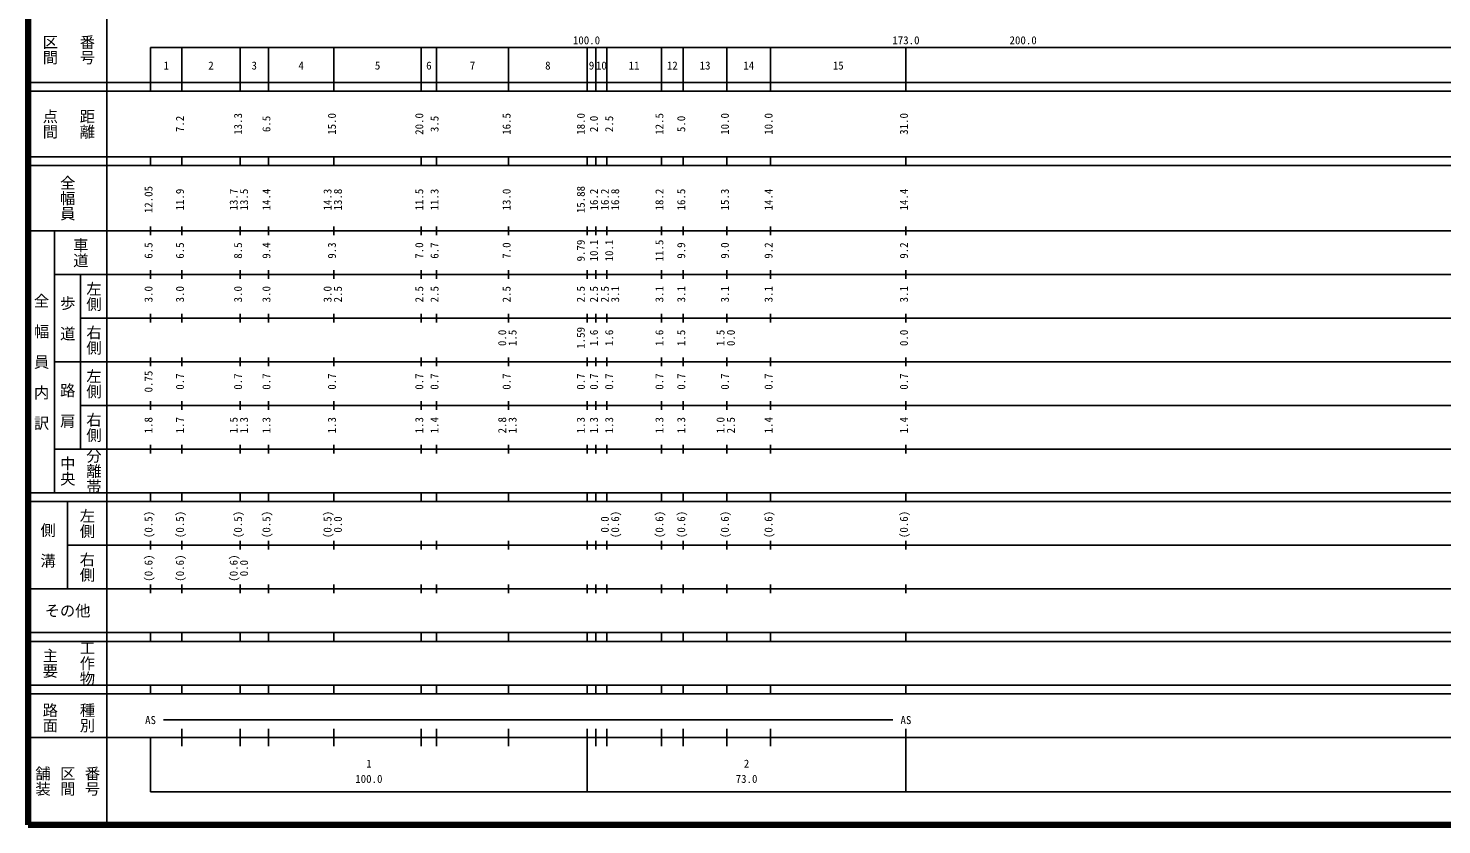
# Model space of a CAD drawing. Units: millimetres on the paper, enlarged 1000 times. Extents: x 40000 to 680000, y 20000 to 380000.
# Drawn here: x 40000 to 363711, y 20000 to 202409 of the extents above; entities that cross this region are included whole.
import ezdxf
from ezdxf.enums import TextEntityAlignment as Align

# ---------------------------------------------------------------- set-up
doc = ezdxf.new("R2010")
doc.units = ezdxf.units.MM
doc.header["$LTSCALE"] = 1000
doc.layers.add('M-TTL', color=2, linetype='Continuous', lineweight=140)
doc.layers.add('M-TTL-BAND', color=7, linetype='Continuous', lineweight=25)
doc.styles.add('@ＭＳ ゴシック', font='')
doc.styles.add('ＭＳ ゴシック', font='')
doc.styles.get('@ＭＳ ゴシック').set_extended_font_data('@MS Gothic')
doc.styles.get('ＭＳ ゴシック').set_extended_font_data('MS Gothic')

msp = doc.modelspace()

# ---------------------------------------------------------------- linework, layer by layer
at = {"layer": 'M-TTL'}
for p, q in [((40000, 380000), (40000, 20000)), ((40000, 20000), (680000, 20000))]:
    msp.add_line(p, q, dxfattribs=at)
at = {"layer": 'M-TTL-BAND'}
for p, q in [((58000, 370000), (58000, 20000)), ((68000, 198000), (579000, 198000)), ((68000, 198000), (68000, 188000)), ((75200, 188000), (75200, 198000)), ((88500, 188000), (88500, 198000)), ((95000, 188000), (95000, 198000)), ((110000, 188000), (110000, 198000)), ((130000, 188000), (130000, 198000)), ((133500, 188000), (133500, 198000)), ((150000, 188000), (150000, 198000)), ((168000, 188000), (168000, 198000)), ((170000, 188000), (170000, 198000)), ((172500, 188000), (172500, 198000)), ((185000, 188000), (185000, 198000)), ((190000, 188000), (190000, 198000)), ((200000, 188000), (200000, 198000)), ((210000, 188000), (210000, 198000)), ((241000, 188000), (241000, 198000)), ((40000, 190000), (579000, 190000)), ((40000, 188000), (579000, 188000)), ((40000, 173000), (579000, 173000)), ((68000, 171000), (68000, 173000)), ((75200, 171000), (75200, 173000)), ((88500, 171000), (88500, 173000)), ((95000, 171000), (95000, 173000)), ((110000, 171000), (110000, 173000)), ((130000, 171000), (130000, 173000)), ((133500, 171000), (133500, 173000)), ((150000, 171000), (150000, 173000)), ((168000, 171000), (168000, 173000)), ((170000, 171000), (170000, 173000)), ((172500, 171000), (172500, 173000)), ((185000, 171000), (185000, 173000)), ((190000, 171000), (190000, 173000)), ((200000, 171000), (200000, 173000)), ((210000, 171000), (210000, 173000)), ((241000, 171000), (241000, 173000)), ((40000, 171000), (579000, 171000)), ((40000, 156000), (579000, 156000)), ((46000, 96000), (46000, 156000)), ((68000, 155000), (68000, 157000)), ((75200, 155000), (75200, 157000)), ((88500, 155000), (88500, 157000)), ((95000, 155000), (95000, 157000)), ((110000, 155000), (110000, 157000)), ((130000, 155000), (130000, 157000)), ((133500, 155000), (133500, 157000)), ((150000, 155000), (150000, 157000)), ((168000, 155000), (168000, 157000)), ((170000, 155000), (170000, 157000)), ((172500, 155000), (172500, 157000)), ((185000, 155000), (185000, 157000)), ((190000, 155000), (190000, 157000)), ((200000, 155000), (200000, 157000)), ((210000, 155000), (210000, 157000)), ((241000, 155000), (241000, 157000)), ((46000, 146000), (579000, 146000)), ((52000, 146000), (52000, 106000)), ((68000, 145000), (68000, 147000)), ((75200, 145000), (75200, 147000)), ((88500, 145000), (88500, 147000)), ((95000, 145000), (95000, 147000)), ((110000, 145000), (110000, 147000)), ((130000, 145000), (130000, 147000)), ((133500, 145000), (133500, 147000)), ((150000, 145000), (150000, 147000)), ((168000, 145000), (168000, 147000)), ((170000, 145000), (170000, 147000)), ((172500, 145000), (172500, 147000)), ((185000, 145000), (185000, 147000)), ((190000, 145000), (190000, 147000)), ((200000, 145000), (200000, 147000)), ((210000, 145000), (210000, 147000)), ((241000, 145000), (241000, 147000)), ((52000, 136000), (579000, 136000)), ((68000, 135000), (68000, 137000)), ((75200, 135000), (75200, 137000)), ((88500, 135000), (88500, 137000)), ((95000, 135000), (95000, 137000)), ((110000, 135000), (110000, 137000)), ((130000, 135000), (130000, 137000)), ((133500, 135000), (133500, 137000)), ((150000, 135000), (150000, 137000)), ((168000, 135000), (168000, 137000)), ((170000, 135000), (170000, 137000)), ((172500, 135000), (172500, 137000)), ((185000, 135000), (185000, 137000)), ((190000, 135000), (190000, 137000)), ((200000, 135000), (200000, 137000)), ((210000, 135000), (210000, 137000)), ((241000, 135000), (241000, 137000)), ((68000, 125000), (68000, 127000)), ((75200, 125000), (75200, 127000)), ((88500, 125000), (88500, 127000)), ((95000, 125000), (95000, 127000)), ((110000, 125000), (110000, 127000)), ((130000, 125000), (130000, 127000)), ((133500, 125000), (133500, 127000)), ((150000, 125000), (150000, 127000)), ((168000, 125000), (168000, 127000)), ((170000, 125000), (170000, 127000)), ((172500, 125000), (172500, 127000)), ((185000, 125000), (185000, 127000)), ((190000, 125000), (190000, 127000)), ((200000, 125000), (200000, 127000)), ((210000, 125000), (210000, 127000)), ((241000, 125000), (241000, 127000)), ((46000, 126000), (579000, 126000)), ((68000, 115000), (68000, 117000)), ((75200, 115000), (75200, 117000)), ((88500, 115000), (88500, 117000)), ((95000, 115000), (95000, 117000)), ((110000, 115000), (110000, 117000)), ((130000, 115000), (130000, 117000)), ((133500, 115000), (133500, 117000)), ((150000, 115000), (150000, 117000)), ((168000, 115000), (168000, 117000)), ((170000, 115000), (170000, 117000)), ((172500, 115000), (172500, 117000)), ((185000, 115000), (185000, 117000)), ((190000, 115000), (190000, 117000)), ((200000, 115000), (200000, 117000)), ((210000, 115000), (210000, 117000)), ((241000, 115000), (241000, 117000)), ((52000, 116000), (579000, 116000)), ((68000, 105000), (68000, 107000)), ((75200, 105000), (75200, 107000)), ((88500, 105000), (88500, 107000)), ((95000, 105000), (95000, 107000)), ((110000, 105000), (110000, 107000)), ((130000, 105000), (130000, 107000)), ((133500, 105000), (133500, 107000)), ((150000, 105000), (150000, 107000)), ((168000, 105000), (168000, 107000)), ((170000, 105000), (170000, 107000)), ((172500, 105000), (172500, 107000)), ((185000, 105000), (185000, 107000)), ((190000, 105000), (190000, 107000)), ((200000, 105000), (200000, 107000)), ((210000, 105000), (210000, 107000)), ((241000, 105000), (241000, 107000)), ((46000, 106000), (579000, 106000)), ((40000, 96000), (579000, 96000)), ((40000, 94000), (579000, 94000)), ((49000, 94000), (49000, 74000)), ((68000, 94000), (68000, 96000)), ((75200, 94000), (75200, 96000)), ((88500, 94000), (88500, 96000)), ((95000, 94000), (95000, 96000)), ((110000, 94000), (110000, 96000)), ((130000, 94000), (130000, 96000)), ((133500, 94000), (133500, 96000)), ((150000, 94000), (150000, 96000)), ((168000, 94000), (168000, 96000)), ((170000, 94000), (170000, 96000)), ((172500, 94000), (172500, 96000)), ((185000, 94000), (185000, 96000)), ((190000, 94000), (190000, 96000)), ((200000, 94000), (200000, 96000)), ((210000, 94000), (210000, 96000)), ((241000, 94000), (241000, 96000)), ((68000, 83000), (68000, 85000)), ((75200, 83000), (75200, 85000)), ((88500, 83000), (88500, 85000)), ((95000, 83000), (95000, 85000)), ((110000, 83000), (110000, 85000)), ((130000, 83000), (130000, 85000)), ((133500, 83000), (133500, 85000)), ((150000, 83000), (150000, 85000)), ((168000, 83000), (168000, 85000)), ((170000, 83000), (170000, 85000)), ((172500, 83000), (172500, 85000)), ((185000, 83000), (185000, 85000)), ((190000, 83000), (190000, 85000)), ((200000, 83000), (200000, 85000)), ((210000, 83000), (210000, 85000)), ((241000, 83000), (241000, 85000)), ((49000, 84000), (579000, 84000)), ((68000, 73000), (68000, 75000)), ((75200, 73000), (75200, 75000)), ((88500, 73000), (88500, 75000)), ((95000, 73000), (95000, 75000)), ((110000, 73000), (110000, 75000)), ((130000, 73000), (130000, 75000)), ((133500, 73000), (133500, 75000)), ((150000, 73000), (150000, 75000)), ((168000, 73000), (168000, 75000)), ((170000, 73000), (170000, 75000)), ((172500, 73000), (172500, 75000)), ((185000, 73000), (185000, 75000)), ((190000, 73000), (190000, 75000)), ((200000, 73000), (200000, 75000)), ((210000, 73000), (210000, 75000)), ((241000, 73000), (241000, 75000)), ((40000, 74000), (579000, 74000)), ((40000, 64000), (579000, 64000)), ((40000, 62000), (579000, 62000)), ((68000, 62000), (68000, 64000)), ((75200, 62000), (75200, 64000)), ((88500, 62000), (88500, 64000)), ((95000, 62000), (95000, 64000)), ((110000, 62000), (110000, 64000)), ((130000, 62000), (130000, 64000)), ((133500, 62000), (133500, 64000)), ((150000, 62000), (150000, 64000)), ((168000, 62000), (168000, 64000)), ((170000, 62000), (170000, 64000)), ((172500, 62000), (172500, 64000)), ((185000, 62000), (185000, 64000)), ((190000, 62000), (190000, 64000)), ((200000, 62000), (200000, 64000)), ((210000, 62000), (210000, 64000)), ((241000, 62000), (241000, 64000)), ((40000, 52000), (579000, 52000)), ((68000, 50000), (68000, 52000)), ((75200, 50000), (75200, 52000)), ((88500, 50000), (88500, 52000)), ((95000, 50000), (95000, 52000)), ((110000, 50000), (110000, 52000)), ((130000, 50000), (130000, 52000)), ((133500, 50000), (133500, 52000)), ((150000, 50000), (150000, 52000)), ((168000, 50000), (168000, 52000)), ((170000, 50000), (170000, 52000)), ((172500, 50000), (172500, 52000)), ((185000, 50000), (185000, 52000)), ((190000, 50000), (190000, 52000)), ((200000, 50000), (200000, 52000)), ((210000, 50000), (210000, 52000)), ((241000, 50000), (241000, 52000)), ((40000, 50000), (579000, 50000)), ((71000, 44000), (238000, 44000)), ((40000, 40000), (579000, 40000)), ((68000, 40000), (68000, 27500)), ((75200, 38000), (75200, 42000)), ((88500, 38000), (88500, 42000)), ((95000, 38000), (95000, 42000)), ((110000, 38000), (110000, 42000)), ((130000, 38000), (130000, 42000)), ((133500, 38000), (133500, 42000)), ((150000, 38000), (150000, 42000)), ((168000, 27500), (168000, 42000)), ((170000, 38000), (170000, 42000)), ((172500, 38000), (172500, 42000)), ((185000, 38000), (185000, 42000)), ((190000, 38000), (190000, 42000)), ((200000, 38000), (200000, 42000)), ((210000, 38000), (210000, 42000)), ((241000, 27500), (241000, 42000)), ((68000, 27500), (579000, 27500))]:
    msp.add_line(p, q, dxfattribs=at)

# ---------------------------------------------------------------- texts
at = {"layer": 'M-TTL-BAND', "style": '@ＭＳ ゴシック'}
for s, p in [('番号', (53500, 197500)), ('区間', (45000, 197500)), ('点間', (45000, 180500)), ('距離', (53500, 180500)), ('全幅員', (49000, 163500)), ('車道', (52000, 151000)), ('左側', (55000, 141000)), ('全\u3000幅\u3000員\u3000内\u3000訳', (43000, 126000)), ('歩\u3000道', (49000, 136000)), ('右側', (55000, 131000)), ('左側', (55000, 121000)), ('路\u3000肩', (49000, 116000)), ('右側', (55000, 111000)), ('中央', (49000, 101000)), ('分離帯', (55000, 101000)), ('左側', (53500, 89000)), ('側\u3000溝', (44500, 84000)), ('右側', (53500, 79000)), ('工作物', (53500, 57000)), ('主要', (45000, 57000)), ('路面', (45000, 44500)), ('種別', (53500, 44500)), ('舗装', (43333, 30000)), ('区間', (49000, 30000)), ('番号', (54667, 30000))]:
    msp.add_text(s, height=2566, rotation=270, dxfattribs=at).set_placement(p, align=Align.MIDDLE_CENTER)
at = {"layer": 'M-TTL-BAND', "style": 'ＭＳ ゴシック'}
for s, p in [('100.0', (167844, 198195)), ('173.0', (241000, 198195)), ('200.0', (267844, 198195)), ('1', (71600, 192405)), ('2', (81850, 192405)), ('3', (91750, 192405)), ('4', (102500, 192405)), ('5', (120000, 192405)), ('6', (131750, 192405)), ('7', (141750, 192405)), ('8', (159000, 192405)), ('9', (169000, 192405)), ('10', (171250, 192405)), ('11', (178750, 192405)), ('12', (187500, 192405)), ('13', (195000, 192405)), ('14', (205000, 192405)), ('15', (225500, 192405)), ('AS', (68000, 42500)), ('AS', (241000, 42500)), ('1', (118000, 32523)), ('2', (204500, 32523)), ('100.0', (118000, 29033)), ('73.0', (204500, 29033))]:
    msp.add_text(s, height=1833, dxfattribs=at).set_placement(p, align=Align.BOTTOM_CENTER)
for s, p in [('7.2', (76200, 180500)), ('13.3', (89500, 180500)), ('6.5', (96000, 180500)), ('15.0', (111000, 180500)), ('20.0', (131000, 180500)), ('3.5', (134500, 180500)), ('16.5', (151000, 180500)), ('18.0', (168000, 180500)), ('2.0', (171000, 180500)), ('2.5', (174500, 180500)), ('12.5', (186000, 180500)), ('5.0', (191000, 180500)), ('10.0', (201000, 180500)), ('10.0', (211000, 180500)), ('31.0', (242000, 180500)), ('12.05', (69000, 163174)), ('11.9', (76200, 163174)), ('13.7', (88500, 163174)), ('13.5', (90870, 163174)), ('14.4', (96000, 163174)), ('14.3', (110000, 163174)), ('13.8', (112370, 163174)), ('11.5', (131000, 163174)), ('11.3', (134500, 163174)), ('13.0', (151000, 163174)), ('15.88', (168000, 163174)), ('16.2', (171000, 163174)), ('16.2', (173500, 163174)), ('16.8', (175870, 163174)), ('18.2', (186000, 163174)), ('16.5', (191000, 163174)), ('15.3', (201000, 163174)), ('14.4', (211000, 163174)), ('14.4', (242000, 163174)), ('6.5', (69000, 151500)), ('6.5', (76200, 151500)), ('8.5', (89500, 151500)), ('9.4', (96000, 151500)), ('9.3', (111000, 151500)), ('7.0', (131000, 151500)), ('6.7', (134500, 151500)), ('7.0', (151000, 151500)), ('9.79', (168000, 151500)), ('10.1', (171000, 151500)), ('10.1', (174500, 151500)), ('11.5', (186000, 151500)), ('9.9', (191000, 151500)), ('9.0', (201000, 151500)), ('9.2', (211000, 151500)), ('9.2', (242000, 151500)), ('3.0', (69000, 141500)), ('3.0', (76200, 141500)), ('3.0', (89500, 141500)), ('3.0', (96000, 141500)), ('3.0', (110000, 141500)), ('2.5', (112370, 141500)), ('2.5', (131000, 141500)), ('2.5', (134500, 141500)), ('2.5', (151000, 141500)), ('2.5', (168000, 141500)), ('2.5', (171000, 141500)), ('2.5', (173500, 141500)), ('3.1', (175870, 141500)), ('3.1', (186000, 141500)), ('3.1', (191000, 141500)), ('3.1', (201000, 141500)), ('3.1', (211000, 141500)), ('3.1', (242000, 141500)), ('0.0', (150000, 131500)), ('1.5', (152370, 131500)), ('1.59', (168000, 131500)), ('1.6', (171000, 131500)), ('1.6', (174500, 131500)), ('1.6', (186000, 131500)), ('1.5', (191000, 131500)), ('1.5', (200000, 131500)), ('0.0', (202370, 131500)), ('0.0', (242000, 131500)), ('0.75', (69000, 121500)), ('0.7', (76200, 121500)), ('0.7', (89500, 121500)), ('0.7', (96000, 121500)), ('0.7', (111000, 121500)), ('0.7', (131000, 121500)), ('0.7', (134500, 121500)), ('0.7', (151000, 121500)), ('0.7', (168000, 121500)), ('0.7', (171000, 121500)), ('0.7', (174500, 121500)), ('0.7', (186000, 121500)), ('0.7', (191000, 121500)), ('0.7', (201000, 121500)), ('0.7', (211000, 121500)), ('0.7', (242000, 121500)), ('1.8', (69000, 111500)), ('1.7', (76200, 111500)), ('1.5', (88500, 111500)), ('1.3', (90870, 111500)), ('1.3', (96000, 111500)), ('1.3', (111000, 111500)), ('1.3', (131000, 111500)), ('1.4', (134500, 111500)), ('2.8', (150000, 111500)), ('1.3', (152370, 111500)), ('1.3', (168000, 111500)), ('1.3', (171000, 111500)), ('1.3', (174500, 111500)), ('1.3', (186000, 111500)), ('1.3', (191000, 111500)), ('1.0', (200000, 111500)), ('2.5', (202370, 111500)), ('1.4', (211000, 111500)), ('1.4', (242000, 111500)), ('(0.5)', (69000, 88764)), ('(0.5)', (76200, 88764)), ('(0.5)', (89500, 88764)), ('(0.5)', (96000, 88764)), ('(0.5)', (110000, 88764)), ('(0.6)', (175870, 88764)), ('(0.6)', (186000, 88764)), ('(0.6)', (191000, 88764)), ('(0.6)', (201000, 88764)), ('(0.6)', (211000, 88764)), ('(0.6)', (242000, 88764)), ('0.0', (112370, 88764)), ('0.0', (173500, 88764)), ('(0.6)', (69000, 78764)), ('(0.6)', (76200, 78764)), ('(0.6)', (88500, 78764)), ('0.0', (90870, 78764))]:
    msp.add_text(s, height=1833, rotation=90, dxfattribs=at).set_placement(p, align=Align.BOTTOM_CENTER)
msp.add_text('その他', height=2566, dxfattribs=at).set_placement((49000, 69000), align=Align.MIDDLE_CENTER)

doc.saveas('drawing.dxf')
